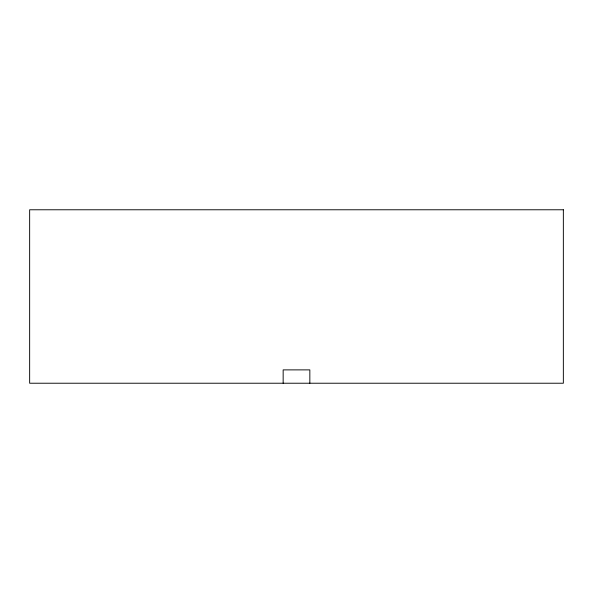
<?xml version="1.0" encoding="UTF-8"?>
<svg xmlns="http://www.w3.org/2000/svg" width="593" height="593" viewBox="0 0 593 593"><rect width="100%" height="100%" fill="white"/><g stroke="black" fill="none" stroke-linecap="round" stroke-linejoin="round"><path stroke-width="0.89" d="M309.842 383.226L309.842 369.884L283.157 369.884L283.157 383.226M563.35 209.774L29.65 209.774L29.65 383.226L563.35 383.226L563.35 209.774"/></g></svg>
